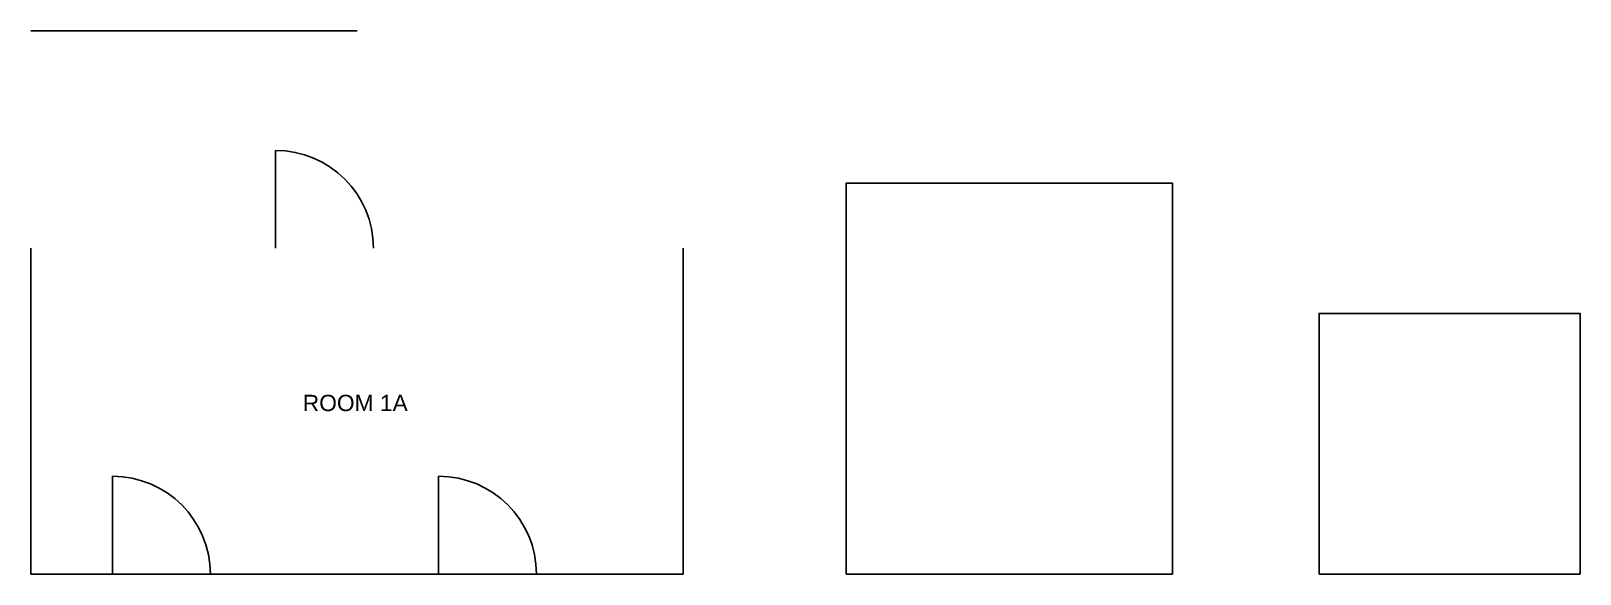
# Model space of a CAD drawing. Header units: inches. Extents: x 0 to 570, y 0 to 200.
import ezdxf

# ---------------------------------------------------------------- set-up
doc = ezdxf.new("R2010")
doc.units = ezdxf.units.IN
doc.header["$MEASUREMENT"] = 0
for name, color, linetype in [('DOOR', 2, 'Continuous'), ('FLOOR', 3, 'Continuous'), ('TEXT', 7, 'Continuous'), ('WALL', 1, 'Continuous')]:
    doc.layers.add(name, color=color, linetype=linetype)
doc.styles.get("Standard").update_dxf_attribs({"font": 'arial.ttf'})

# ---------------------------------------------------------------- blocks, each defined once
blk = doc.blocks.new('D1')
blk.add_line((0, 0), (0, 36))
blk.add_arc((0, 0), 36, 0, 90)

msp = doc.modelspace()

# ---------------------------------------------------------------- linework, layer by layer
at = {"layer": 'FLOOR'}
for points in [[(300, 0), (420, 0), (420, 144), (300, 144)], [(300, 0), (420, 0), (420, 144), (300, 144)], [(474, 0), (570, 0), (570, 96), (474, 96)]]:
    msp.add_lwpolyline(points, close=True, dxfattribs=at)
at = {"layer": 'WALL'}
for p, q in [((0, 200), (120, 200)), ((0, 120), (0, 0)), ((240, 0), (240, 120)), ((240, 120), (240, 0)), ((0, 0), (240, 0)), ((0, 0), (240, 0))]:
    msp.add_line(p, q, dxfattribs=at)

# ---------------------------------------------------------------- block references
at = {"layer": 'DOOR'}
for p in [(90, 120), (30, 0), (30, 0), (150, 0)]:
    msp.add_blockref('D1', p, dxfattribs=at)

# ---------------------------------------------------------------- texts
at = {"layer": 'TEXT'}
msp.add_text('ROOM 1A', height=6, dxfattribs=at).set_placement((100, 60))

doc.saveas('drawing.dxf')
